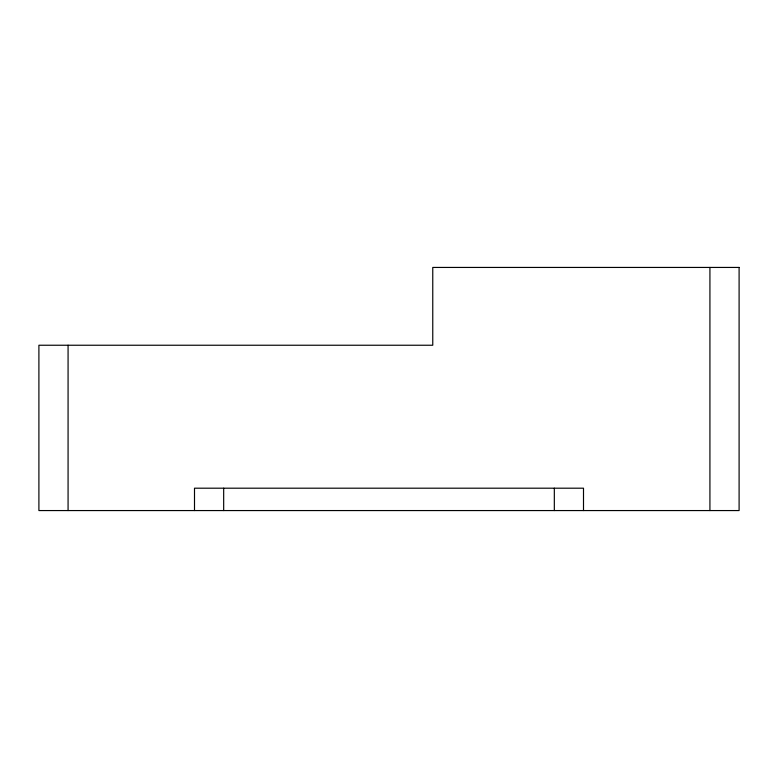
<?xml version="1.0" encoding="UTF-8"?>
<svg xmlns="http://www.w3.org/2000/svg" width="778" height="778" viewBox="0 0 778 778"><rect width="100%" height="100%" fill="white"/><g stroke="black" fill="none" stroke-linecap="round" stroke-linejoin="round"><path stroke-width="1.17" d="M709.925 267.438L709.925 510.562M583.5 510.562L583.5 488.195L194.5 488.195L194.5 510.562M554.325 488.195L554.325 510.562M223.675 488.195L223.675 510.562M68.075 345.238L68.075 510.562M739.1 267.438L432.762 267.438L432.762 345.238L38.9 345.238L38.9 510.562L739.1 510.562L739.1 267.438"/></g></svg>
